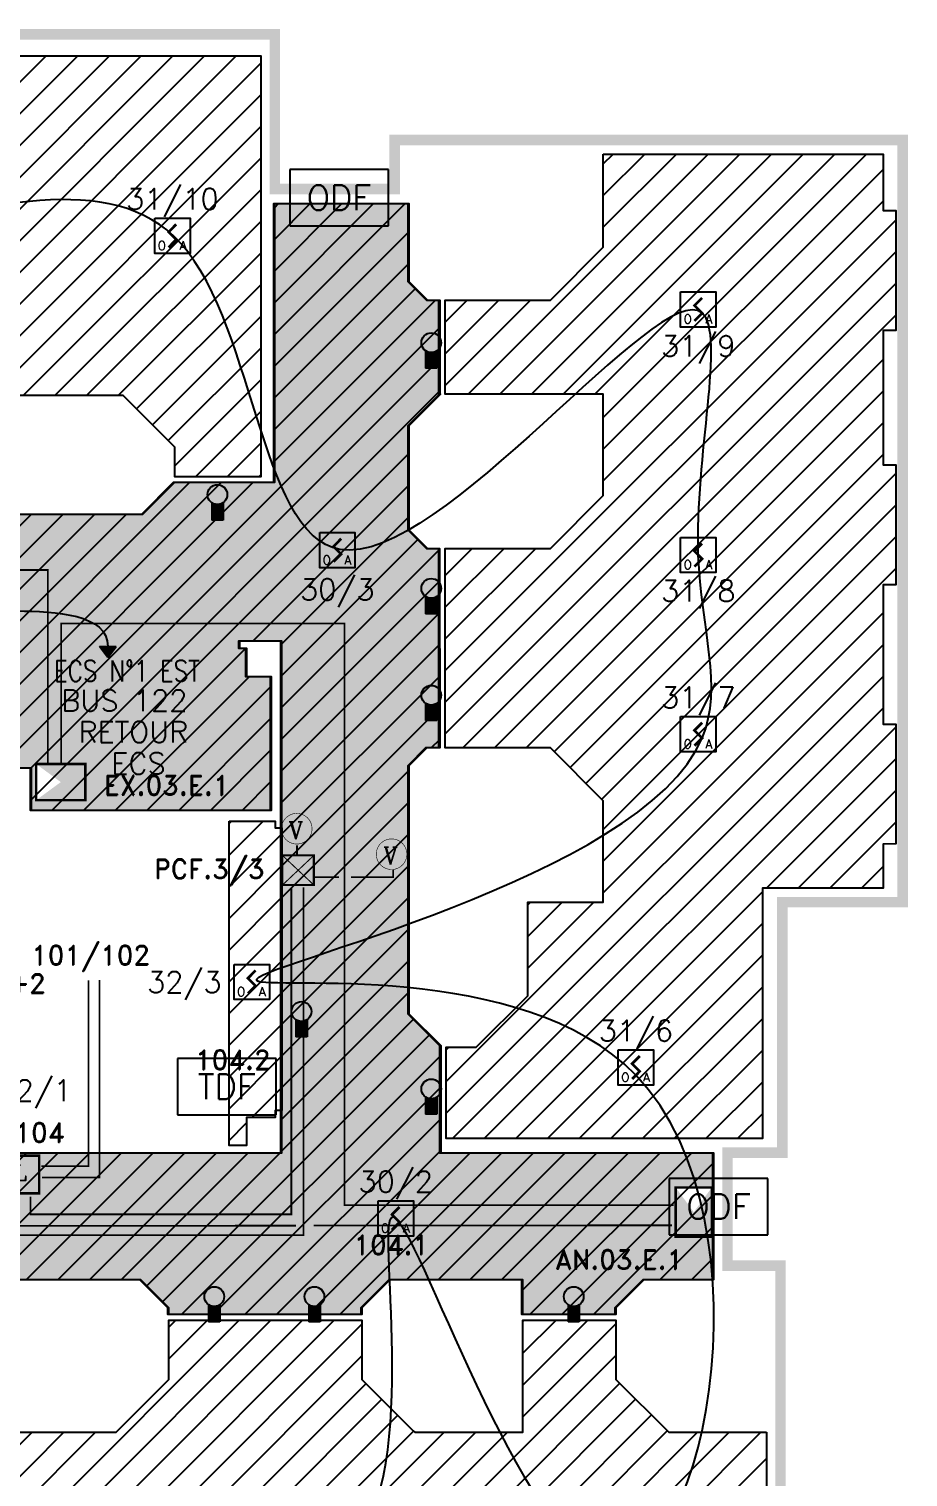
# Model space of a CAD drawing. Header units: millimetres. Extents: x 106.5 to 184.7, y 0.5 to 81.7.
# Drawn here: x 168.15 to 180.61, y 12.41 to 32.93 of the extents above; entities that cross this region are included whole.
import ezdxf
from ezdxf.enums import TextEntityAlignment as Align

# ---------------------------------------------------------------- set-up
doc = ezdxf.new("R2010")
doc.units = ezdxf.units.MM
for name, pattern in [('CACHE2', [4.7625, 3.175, -1.5875]), ('CONTINU', [0]), ('SLD', [0])]:
    doc.linetypes.add(name, pattern=pattern)
for name, color, linetype in [('ATEIS MISE EN SECURITE', 7, 'Continuous'), ('ATEIS ZONES MES', 7, 'Continuous'), ('DESENFUMAGE', 8, 'Continuous'), ('JCC-ADRESSAGE', 6, 'Continuous'), ('JCC-FILERIE SDI', 6, 'Continuous'), ('JCC-INDICATEUR ACTION', 1, 'Continuous'), ('JCC-LOCAUX', 4, 'Continuous'), ('JCC-OPTIQUE_A', 1, 'Continuous'), ('JCC-UAE-SDI', 7, 'Continuous'), ('JCC-ZONING ZDA-ZDM', 5, 'Continuous')]:
    doc.layers.add(name, color=color, linetype=linetype)
doc.styles.add('HELVL', font='ROMAND.SHX')
doc.styles.add('LOCAUX', font='romans.shx', dxfattribs={"width": 0.75})
doc.styles.add('ROMANC', font='romanc')
doc.styles.get("Standard").update_dxf_attribs({"font": 'romans.shx'})
doc.styles.add('TEXTE', font='romans.shx')
pattern_1 = [(45, (114.63628, 6.1839), (-0.2245064, 0.2245064), [])]

# ---------------------------------------------------------------- blocks, each defined once
blk = doc.blocks.new('TDF')
for p, q in [((0.7, 0.4), (-0.7, 0.4)), ((-0.7, 0.4), (-0.7, -0.4)), ((0.7, -0.4), (0.7, 0.4)), ((-0.7, -0.4), (0.7, -0.4))]:
    blk.add_line(p, q)
blk.add_text('TDF', height=0.35).set_placement((0, 0), align=Align.MIDDLE_CENTER)
blk = doc.blocks.new('ODF')
for p, q in [((0.7, 0.4), (-0.7, 0.4)), ((-0.7, 0.4), (-0.7, -0.4)), ((0.7, -0.4), (0.7, 0.4)), ((-0.7, -0.4), (0.7, -0.4))]:
    blk.add_line(p, q)
blk.add_text('ODF', height=0.35).set_placement((0, 0), align=Align.MIDDLE_CENTER)
blk = doc.blocks.new('optique_a')
at = {"layer": 'JCC-OPTIQUE_A', "color": 0}
blk.add_lwpolyline([(-2.5, 2.5), (2.5, 2.5), (2.5, -2.5), (-2.5, -2.5)], close=True, dxfattribs=at)
at = {"layer": 'JCC-OPTIQUE_A', "color": 0, "const_width": 0.385}
blk.add_lwpolyline([(0.54, 1.63), (-0.54, 0.54), (0.54, -0.54), (-0.54, -1.63)], dxfattribs=at)
at = {"layer": 'JCC-ADRESSAGE', "style": 'TEXTE'}
blk.add_attdef('ADRESSE', text='', height=3, dxfattribs=at).set_placement((0, 5), align=Align.MIDDLE)
at = {"layer": 'JCC-LOCAUX', "style": 'LOCAUX', "width": 0.85, "flags": 8}
for p in [(0, 13.75), (0, 11.25), (0, 8.75)]:
    blk.add_attdef('PIECE', text='', height=1.75, dxfattribs=at).set_placement(p, align=Align.MIDDLE)
at = {"layer": 'JCC-OPTIQUE_A', "color": 0}
for s, p in [('O', (-1.5, -2)), ('A', (1.5, -2))]:
    blk.add_text(s, height=1.25, dxfattribs=at).set_placement(p, align=Align.CENTER)
blk = doc.blocks.new('indicateur action')
at = {"layer": 'JCC-INDICATEUR ACTION'}
blk.add_hatch(color=0, dxfattribs=at).paths.add_polyline_path([(0.8, -0.05, -0.315344), (-0.8, -0.05), (-0.8, -2.5), (0.8, -2.5)])
at = {"layer": 'JCC-INDICATEUR ACTION', "color": 0}
for p, q in [((-0.8, -0.05), (-0.8, -2.5)), ((0.8, -0.05), (0.8, -2.5)), ((0.8, -2.5), (-0.8, -2.5))]:
    blk.add_line(p, q, dxfattribs=at)
blk.add_circle((0, 1.1), 1.4, dxfattribs=at)
at = {"layer": 'JCC-ADRESSAGE', "style": 'TEXTE'}
blk.add_attdef('ADRESSE', text='', height=3, dxfattribs=at).set_placement((0, 5), align=Align.MIDDLE)
at = {"layer": 'JCC-LOCAUX', "lineweight": 0, "style": 'LOCAUX', "width": 0.75, "flags": 8}
for p in [(0, 13.75), (0, 11.25), (0, 8.75)]:
    blk.add_attdef('PIECE', text='', height=1.75, dxfattribs=at).set_placement(p, align=Align.MIDDLE)
blk = doc.blocks.new("VOLETS D'AMENEE D'AIR DESENFUMAGE")
at = {"color": 3, "linetype": 'SLD', "const_width": 0.373}
blk.add_lwpolyline([(0, 5.12), (0, 0), (6.97, 0), (6.97, 5.12)], close=True, dxfattribs=at)
at = {"color": 3, "linetype": 'SLD'}
blk.add_solid([(0, 5.12), (0, 0), (6.97, 0), (6.97, 5.12)], dxfattribs=at)
blk = doc.blocks.new("VOLETS D'EXTRACTION DE DESENFUMAGE")
at = {"color": 1, "linetype": 'SLD', "const_width": 0.373}
blk.add_lwpolyline([(0, 5.12), (0, 0), (6.97, 0), (6.97, 5.12)], close=True, dxfattribs=at)
at = {"color": 1, "linetype": 'SLD'}
blk.add_solid([(0, 5.12), (0, 0), (6.97, 0), (6.97, 5.12)], dxfattribs=at)
blk = doc.blocks.new('BOITE DE RACCORDEMENT PCF')
at = {"color": 3, "linetype": 'Continuous', "const_width": 0.02}
blk.add_lwpolyline([(0, 0.275), (0, 0), (0.292, 0), (0.292, 0.275)], close=True, dxfattribs=at)
at = {"color": 3, "linetype": 'Continuous', "const_width": 0.01}
for points in [[(0.292, 0), (0, 0.275)], [(0.292, 0.275), (0, 0)]]:
    blk.add_lwpolyline(points, dxfattribs=at)
blk = doc.blocks.new('VENTOUSE ELECTROMANETIQUE A RUPTURE')
at = {"color": 4, "linetype": 'Continuous', "const_width": 0.00535}
blk.add_lwpolyline([(-0.142, 0, 1), (0.142, 0, 1)], format="xyb", close=True, dxfattribs=at)
at = {"color": 1, "linetype": 'SLD', "style": 'ROMANC'}
blk.add_text('V', height=0.16, dxfattribs=at).set_placement((-0.077, -0.096))
blk = doc.blocks.new('A$C20DD5AA8')
at = {"color": 4, "linetype": 'Continuous', "const_width": 0.364}
blk.add_lwpolyline([(0.18, 5.52), (0.18, 0.18), (10.88, 0.18), (10.88, 5.52)], close=True, dxfattribs=at)
at = {"linetype": 'Continuous', "style": 'ROMANC'}
blk.add_text('MD4L', height=2.183, dxfattribs=at).set_placement((1.13, 2))

msp = doc.modelspace()

# ---------------------------------------------------------------- hatches: boundary and pattern name
at = {"layer": 'ATEIS ZONES MES'}
h = msp.add_hatch(dxfattribs=at)
h.set_pattern_fill('DOTS', color=3, scale=0.1, style=0)
h.set_pattern_definition([(0, (65.53863, 6.18391), (0.079375, 0.15875), [0, -0.15875])])
edge = h.paths.add_edge_path()
edge.add_line((159.065, 16.969), (159.065, 17.009))
edge.add_line((159.065, 17.009), (171.722, 17.009))
edge.add_line((171.722, 17.009), (171.722, 24.259))
edge.add_line((171.722, 24.259), (171.121, 24.259))
edge.add_line((171.121, 24.259), (171.121, 24.159))
edge.add_line((171.121, 24.159), (171.222, 24.159))
edge.add_line((171.222, 24.159), (171.222, 23.759))
edge.add_line((171.222, 23.759), (171.572, 23.759))
edge.add_line((171.572, 23.759), (171.572, 21.859))
edge.add_line((171.572, 21.859), (168.172, 21.859))
edge.add_line((168.172, 21.859), (168.172, 22.459))
edge.add_line((168.172, 22.459), (166.972, 22.459))
edge.add_line((166.972, 22.459), (166.972, 24.259))
edge.add_line((166.972, 24.259), (164.815, 24.259))
edge.add_line((164.815, 24.259), (162.47, 24.259))
edge.add_line((162.47, 24.259), (158.222, 24.259))
edge.add_line((158.222, 24.259), (156.772, 24.259))
edge.add_line((156.772, 24.259), (156.772, 26.509))
edge.add_line((156.772, 26.509), (158.341, 26.509))
edge.add_line((158.341, 26.509), (158.791, 26.059))
edge.add_line((158.791, 26.059), (162.552, 26.059))
edge.add_line((162.552, 26.059), (163.002, 26.509))
edge.add_line((163.002, 26.509), (165.542, 26.509))
edge.add_line((165.542, 26.509), (165.992, 26.059))
edge.add_line((165.992, 26.059), (169.752, 26.059))
edge.add_line((169.752, 26.059), (170.202, 26.509))
edge.add_line((170.202, 26.509), (171.622, 26.509))
edge.add_line((171.622, 26.509), (171.622, 30.459))
edge.add_line((171.622, 30.459), (173.522, 30.459))
edge.add_line((173.522, 30.459), (173.522, 29.357))
edge.add_line((173.522, 29.357), (173.787, 29.092))
edge.add_line((173.787, 29.092), (173.958, 29.092))
edge.add_line((173.958, 29.092), (173.958, 27.759))
edge.add_line((173.958, 27.759), (173.971, 27.759))
edge.add_line((173.971, 27.759), (173.522, 27.309))
edge.add_line((173.522, 27.309), (173.522, 25.837))
edge.add_line((173.522, 25.837), (173.787, 25.572))
edge.add_line((173.787, 25.572), (173.958, 25.572))
edge.add_line((173.958, 25.572), (173.958, 22.745))
edge.add_line((173.958, 22.745), (173.774, 22.745))
edge.add_line((173.774, 22.745), (173.522, 22.493))
edge.add_line((173.522, 22.493), (173.522, 18.977))
edge.add_line((173.522, 18.977), (173.972, 18.527))
edge.add_line((173.972, 18.527), (173.972, 17.009))
edge.add_line((173.972, 17.009), (177.838, 17.009))
edge.add_line((177.838, 17.009), (177.838, 15.209))
edge.add_line((177.838, 15.209), (176.851, 15.209))
edge.add_line((176.851, 15.209), (176.456, 14.813))
edge.add_line((176.456, 14.813), (176.456, 14.715))
edge.add_line((176.456, 14.715), (175.138, 14.715))
edge.add_line((175.138, 14.715), (175.138, 15.209))
edge.add_line((175.138, 15.209), (173.252, 15.209))
edge.add_line((173.252, 15.209), (172.856, 14.813))
edge.add_line((172.856, 14.813), (172.856, 14.724))
edge.add_line((172.856, 14.724), (172.856, 14.715))
edge.add_line((172.856, 14.715), (170.12, 14.715))
edge.add_line((170.12, 14.715), (170.12, 14.813))
edge.add_line((170.12, 14.813), (169.724, 15.209))
edge.add_line((169.724, 15.209), (165.991, 15.209))
edge.add_line((165.991, 15.209), (165.541, 14.759))
edge.add_line((165.541, 14.759), (163.002, 14.759))
edge.add_line((163.002, 14.759), (162.553, 15.209))
edge.add_line((162.553, 15.209), (159.065, 15.209))
edge.add_line((159.065, 15.209), (159.065, 16.969))
at = {"layer": 'JCC-FILERIE SDI'}
msp.add_hatch(color=6, dxfattribs=at).paths.add_polyline_path([(169.27, 24.026), (169.388, 24.183), (169.152, 24.183)])
at = {"layer": 'JCC-ZONING ZDA-ZDM'}
h = msp.add_hatch(dxfattribs=at)
h.set_pattern_fill('ANSI31', color=106, scale=0.1, style=0)
h.set_pattern_definition(pattern_1)
h.paths.add_polyline_path([(157.136, 26.589), (157.136, 32.554), (171.436, 32.554), (171.436, 26.589), (170.217, 26.589), (170.217, 27.009), (169.487, 27.739), (166.286, 27.739), (165.556, 27.009), (165.556, 26.589), (164.337, 26.589), (163.017, 26.589), (163.017, 27.009), (162.287, 27.739), (159.086, 27.739), (158.356, 27.009), (158.356, 26.589)])
h = msp.add_hatch(dxfattribs=at)
h.set_pattern_fill('ANSI31', color=106, scale=0.1, style=0)
h.set_pattern_definition(pattern_1)
edge = h.paths.add_edge_path()
edge.add_line((176.292, 31.159), (180.256, 31.159))
edge.add_line((180.256, 31.159), (180.256, 30.359))
edge.add_line((180.256, 30.359), (180.436, 30.359))
edge.add_line((180.436, 30.359), (180.436, 28.659))
edge.add_line((180.436, 28.659), (180.256, 28.659))
edge.add_line((180.256, 28.659), (180.256, 26.758))
edge.add_line((180.256, 26.758), (180.436, 26.758))
edge.add_line((180.436, 26.758), (180.436, 25.058))
edge.add_line((180.436, 25.058), (180.256, 25.058))
edge.add_line((180.256, 25.058), (180.256, 23.084))
edge.add_line((180.256, 23.084), (180.436, 23.084))
edge.add_line((180.436, 23.084), (180.436, 21.384))
edge.add_line((180.436, 21.384), (180.259, 21.381))
edge.add_line((180.259, 21.381), (180.256, 20.759))
edge.add_line((180.256, 20.759), (178.548, 20.759))
edge.add_line((178.548, 20.759), (178.548, 17.209))
edge.add_line((178.548, 17.209), (174.066, 17.209))
edge.add_line((174.066, 17.209), (174.066, 18.503))
edge.add_line((174.066, 18.503), (174.492, 18.503))
edge.add_line((174.492, 18.503), (175.222, 19.233))
edge.add_line((175.222, 19.233), (175.222, 20.554))
edge.add_line((175.222, 20.554), (175.222, 20.559))
edge.add_line((175.222, 20.559), (176.292, 20.559))
edge.add_line((176.292, 20.559), (176.292, 21.996))
edge.add_line((176.292, 21.996), (175.543, 22.745))
edge.add_line((175.543, 22.745), (174.052, 22.745))
edge.add_line((174.052, 22.745), (174.052, 25.572))
edge.add_line((174.052, 25.572), (175.543, 25.572))
edge.add_line((175.543, 25.572), (176.292, 26.321))
edge.add_line((176.292, 26.321), (176.292, 27.659))
edge.add_line((176.292, 27.659), (176.292, 27.759))
edge.add_line((176.292, 27.759), (174.052, 27.759))
edge.add_line((174.052, 27.759), (174.052, 29.092))
edge.add_line((174.052, 29.092), (175.543, 29.092))
edge.add_line((175.543, 29.092), (176.292, 29.841))
edge.add_line((176.292, 29.841), (176.292, 31.159))
h = msp.add_hatch(dxfattribs=at)
h.set_pattern_fill('ANSI31', color=42, scale=0.1, style=0)
h.set_pattern_definition(pattern_1)
edge = h.paths.add_edge_path()
edge.add_line((159.08, 16.969), (159.08, 17.009))
edge.add_line((159.08, 17.009), (171.736, 17.009))
edge.add_line((171.736, 17.009), (171.736, 24.259))
edge.add_line((171.736, 24.259), (171.136, 24.259))
edge.add_line((171.136, 24.259), (171.136, 24.159))
edge.add_line((171.136, 24.159), (171.236, 24.159))
edge.add_line((171.236, 24.159), (171.236, 23.759))
edge.add_line((171.236, 23.759), (171.586, 23.759))
edge.add_line((171.586, 23.759), (171.586, 21.859))
edge.add_line((171.586, 21.859), (168.186, 21.859))
edge.add_line((168.186, 21.859), (168.186, 22.459))
edge.add_line((168.186, 22.459), (166.986, 22.459))
edge.add_line((166.986, 22.459), (166.986, 24.259))
edge.add_line((166.986, 24.259), (164.829, 24.259))
edge.add_line((164.829, 24.259), (162.484, 24.259))
edge.add_line((162.484, 24.259), (158.236, 24.259))
edge.add_line((158.236, 24.259), (156.786, 24.259))
edge.add_line((156.786, 24.259), (156.786, 26.509))
edge.add_line((156.786, 26.509), (158.356, 26.509))
edge.add_line((158.356, 26.509), (158.806, 26.059))
edge.add_line((158.806, 26.059), (162.567, 26.059))
edge.add_line((162.567, 26.059), (163.017, 26.509))
edge.add_line((163.017, 26.509), (165.556, 26.509))
edge.add_line((165.556, 26.509), (166.006, 26.059))
edge.add_line((166.006, 26.059), (169.767, 26.059))
edge.add_line((169.767, 26.059), (170.217, 26.509))
edge.add_line((170.217, 26.509), (171.636, 26.509))
edge.add_line((171.636, 26.509), (171.636, 30.459))
edge.add_line((171.636, 30.459), (173.536, 30.459))
edge.add_line((173.536, 30.459), (173.536, 29.357))
edge.add_line((173.536, 29.357), (173.802, 29.092))
edge.add_line((173.802, 29.092), (173.973, 29.092))
edge.add_line((173.973, 29.092), (173.973, 27.759))
edge.add_line((173.973, 27.759), (173.986, 27.759))
edge.add_line((173.986, 27.759), (173.536, 27.309))
edge.add_line((173.536, 27.309), (173.536, 25.837))
edge.add_line((173.536, 25.837), (173.802, 25.572))
edge.add_line((173.802, 25.572), (173.972, 25.572))
edge.add_line((173.972, 25.572), (173.973, 22.745))
edge.add_line((173.973, 22.745), (173.789, 22.745))
edge.add_line((173.789, 22.745), (173.536, 22.493))
edge.add_line((173.536, 22.493), (173.537, 18.977))
edge.add_line((173.537, 18.977), (173.987, 18.527))
edge.add_line((173.987, 18.527), (173.987, 17.009))
edge.add_line((173.987, 17.009), (177.852, 17.009))
edge.add_line((177.852, 17.009), (177.852, 15.209))
edge.add_line((177.852, 15.209), (176.866, 15.209))
edge.add_line((176.866, 15.209), (176.471, 14.813))
edge.add_line((176.471, 14.813), (176.471, 14.715))
edge.add_line((176.471, 14.715), (175.153, 14.715))
edge.add_line((175.153, 14.715), (175.153, 15.209))
edge.add_line((175.153, 15.209), (173.266, 15.209))
edge.add_line((173.266, 15.209), (172.871, 14.813))
edge.add_line((172.871, 14.813), (172.871, 14.724))
edge.add_line((172.871, 14.724), (172.871, 14.715))
edge.add_line((172.871, 14.715), (170.135, 14.715))
edge.add_line((170.135, 14.715), (170.134, 14.813))
edge.add_line((170.134, 14.813), (169.739, 15.209))
edge.add_line((169.739, 15.209), (166.006, 15.209))
edge.add_line((166.006, 15.209), (165.556, 14.759))
edge.add_line((165.556, 14.759), (163.017, 14.759))
edge.add_line((163.017, 14.759), (162.567, 15.209))
edge.add_line((162.567, 15.209), (159.08, 15.209))
edge.add_line((159.08, 15.209), (159.08, 16.969))
h = msp.add_hatch(dxfattribs=at)
h.set_pattern_fill('ANSI31', color=3, scale=0.1, style=0)
h.set_pattern_definition([(45, (114.63662, 6.1839), (-0.2245064, 0.2245064), [])])
h.paths.add_polyline_path([(170.987, 21.709), (171.639, 21.709), (171.639, 21.611), (171.737, 21.611), (171.737, 17.607), (171.639, 17.607), (171.639, 17.509), (171.237, 17.509), (171.237, 17.109), (170.987, 17.109)])
h = msp.add_hatch(dxfattribs=at)
h.set_pattern_fill('ANSI31', color=106, scale=0.1, style=0)
h.set_pattern_definition(pattern_1)
h.paths.add_polyline_path([(178.603, 13.048), (178.603, 8.614), (168.022, 8.614), (168.003, 8.614), (168.003, 9.839), (157.136, 9.839), (157.136, 14.679), (158.356, 14.679), (158.356, 14.221), (158.438, 14.139), (159.086, 13.529), (162.287, 13.529), (163.016, 14.259), (163.016, 14.679), (165.556, 14.679), (165.556, 14.259), (166.286, 13.529), (167.803, 13.529), (167.803, 13.048), (168.003, 13.048), (169.386, 13.048), (170.134, 13.797), (170.134, 14.635), (172.871, 14.635), (172.871, 13.797), (173.599, 13.069), (173.62, 13.048), (175.053, 13.048), (175.153, 13.048), (175.153, 14.635), (176.471, 14.635), (176.471, 13.797), (177.22, 13.048)])

# ---------------------------------------------------------------- linework, layer by layer
at = {"layer": 'ATEIS MISE EN SECURITE', "color": 6, "linetype": 'CONTINU', "const_width": 0.025}
for points in [[(168.42, 22.53), (168.42, 25.266), (167.138, 25.266)], [(171.951, 21.364), (171.951, 21.231)], [(172.717, 20.913), (173.312, 20.913), (173.312, 21.015)], [(172.043, 20.771), (172.043, 15.842), (167.89, 15.842)], [(168.175, 16.387), (168.175, 16.136), (171.87, 16.136), (171.87, 20.762)], [(172.206, 20.913), (172.546, 20.913)]]:
    msp.add_lwpolyline(points, dxfattribs=at)
at = {"layer": 'ATEIS MISE EN SECURITE', "color": 3, "linetype": 'CONTINU', "const_width": 0.025}
for points in [[(177.289, 16.265), (172.623, 16.265), (172.623, 23.317), (172.623, 24.507), (168.608, 24.507), (168.608, 22.519)], [(167.975, 16.395), (167.981, 15.972), (171.935, 15.975)], [(172.185, 15.976), (177.265, 15.98)]]:
    msp.add_lwpolyline(points, dxfattribs=at)
at = {"layer": 'ATEIS MISE EN SECURITE', "color": 4, "linetype": 'CACHE2', "ltscale": 0.1, "const_width": 0.025}
msp.add_lwpolyline([(168.328, 16.819), (168.996, 16.819), (168.996, 19.45)], dxfattribs=at)
at = {"layer": 'ATEIS MISE EN SECURITE', "color": 1, "linetype": 'CACHE2', "ltscale": 0.1, "const_width": 0.025}
msp.add_lwpolyline([(168.336, 16.658), (169.15, 16.658), (169.15, 19.458)], dxfattribs=at)
at = {"layer": 'ATEIS ZONES MES', "color": 3}
for points in [[(165.992, 26.059), (169.752, 26.059), (170.202, 26.509), (171.622, 26.509), (171.622, 30.459), (173.522, 30.459), (173.522, 29.357), (173.787, 29.092), (173.958, 29.092), (173.958, 27.759), (173.971, 27.759), (173.522, 27.309), (173.522, 25.837), (173.787, 25.572), (173.958, 25.572), (173.958, 22.745), (173.774, 22.745), (173.522, 22.493), (173.522, 18.977), (173.972, 18.527), (173.972, 17.009), (177.838, 17.009), (177.838, 15.209), (176.851, 15.209), (176.456, 14.813), (176.456, 14.715), (175.138, 14.715), (175.138, 15.209), (173.252, 15.209), (172.856, 14.813), (172.856, 14.724), (172.856, 14.715), (170.12, 14.715), (170.12, 14.813), (169.724, 15.209), (165.991, 15.209)], [(159.065, 17.009), (171.722, 17.009), (171.722, 24.259), (171.121, 24.259), (171.121, 24.159), (171.222, 24.159), (171.222, 23.759), (171.572, 23.759), (171.572, 21.859), (168.172, 21.859), (168.172, 22.459), (166.972, 22.459)]]:
    msp.add_lwpolyline(points, dxfattribs=at)
at = {"layer": 'JCC-FILERIE SDI', "color": 6}
for p, q in [((169.152, 24.183), (169.388, 24.183)), ((169.27, 24.026), (169.152, 24.183)), ((169.152, 24.183), (169.388, 24.183)), ((169.27, 24.026), (169.152, 24.183)), ((169.27, 24.026), (169.388, 24.183)), ((169.27, 24.026), (169.388, 24.183))]:
    msp.add_line(p, q, dxfattribs=at)
at = {"layer": 'JCC-FILERIE SDI', "color": 6, "start_tangent": (0.097794, -0.995207), "end_tangent": (0, -1)}
msp.add_spline([(167.155, 17.786), (163.119, 20.182), (159.116, 18.406), (162.991, 19.583), (164.517, 16.72), (162.703, 18.703), (162.439, 17.422), (163.346, 16.091), (163.213, 12.235), (165.321, 12.157), (170.346, 11.294), (172.63, 11.33), (173.29, 16.09), (176.216, 11.223), (176.754, 18.107), (171.38, 19.448), (177.693, 22.884), (177.638, 25.479), (177.693, 28.906), (172.559, 25.558), (170.204, 29.998), (165.726, 30.034), (162.826, 29.945), (158.437, 29.891), (158.224, 25.841), (158.056, 24.172), (158.115, 22.747), (159.152, 25.698), (160.373, 23.058), (164.223, 25.273), (164.572, 24.523), (166.308, 24.931), (167.2, 24.735), (167.985, 24.686), (169.27, 24.183)], degree=3, dxfattribs=at)
at = {"layer": 'JCC-ZONING ZDA-ZDM', "color": 201, "const_width": 0.15}
msp.add_lwpolyline([(178.803, 8.434), (178.803, 15.409), (178.052, 15.409), (178.052, 17.009), (178.828, 17.009), (178.828, 20.559), (180.536, 20.559), (180.536, 31.359), (173.336, 31.359), (173.336, 30.667), (171.636, 30.667), (171.636, 32.859), (156.936, 32.859), (156.936, 27.259), (156.786, 27.259)], dxfattribs=at)
at = {"layer": 'JCC-ZONING ZDA-ZDM', "color": 106}
for points in [[(157.136, 26.589), (157.136, 32.554), (171.436, 32.554), (171.436, 26.589), (170.217, 26.589), (170.217, 26.589), (170.217, 27.009), (169.487, 27.739), (166.286, 27.739), (165.556, 27.009), (165.556, 26.589), (164.337, 26.589), (163.017, 26.589), (163.017, 27.009), (162.287, 27.739), (159.086, 27.739), (158.356, 27.009), (158.356, 26.589), (157.136, 26.589)], [(176.292, 31.159), (180.256, 31.159), (180.256, 30.359), (180.436, 30.359), (180.436, 28.659), (180.256, 28.659), (180.256, 26.758), (180.436, 26.758), (180.436, 25.058), (180.256, 25.058), (180.256, 23.084), (180.436, 23.084), (180.436, 21.384), (180.259, 21.381), (180.256, 20.759), (178.548, 20.759), (178.548, 17.209), (174.066, 17.209), (174.066, 18.503), (174.492, 18.503), (175.222, 19.233), (175.222, 20.554), (175.222, 20.559), (176.292, 20.559), (176.292, 21.996), (175.543, 22.745), (174.052, 22.745), (174.052, 25.572), (175.543, 25.572), (176.292, 26.321), (176.292, 27.659), (176.292, 27.759), (174.052, 27.759), (174.052, 29.092), (175.543, 29.092), (176.292, 29.841), (176.292, 31.159)], [(168.003, 13.048), (169.386, 13.048), (170.134, 13.797), (170.134, 14.635), (172.871, 14.635), (172.871, 13.797), (173.599, 13.069), (173.62, 13.048), (175.053, 13.048), (175.153, 13.048), (175.153, 14.635), (176.471, 14.635), (176.471, 13.797), (177.22, 13.048), (178.603, 13.048)], [(178.603, 13.048), (178.603, 8.614)]]:
    msp.add_lwpolyline(points, dxfattribs=at)
at = {"layer": 'JCC-ZONING ZDA-ZDM', "color": 42}
for points in [[(166.006, 26.059), (169.767, 26.059), (170.217, 26.509), (171.636, 26.509), (171.636, 30.459), (173.536, 30.459), (173.536, 29.357), (173.802, 29.092), (173.973, 29.092), (173.973, 27.759), (173.986, 27.759), (173.536, 27.309), (173.536, 25.837), (173.802, 25.572), (173.972, 25.572), (173.973, 22.745), (173.789, 22.745), (173.536, 22.493), (173.537, 18.977), (173.987, 18.527), (173.987, 17.009), (177.852, 17.009), (177.852, 15.209), (176.866, 15.209), (176.471, 14.813), (176.471, 14.715), (175.153, 14.715), (175.153, 15.209), (173.266, 15.209), (172.871, 14.813), (172.871, 14.724), (172.871, 14.715), (170.135, 14.715), (170.134, 14.813), (169.739, 15.209), (166.006, 15.209)], [(159.08, 17.009), (171.736, 17.009), (171.736, 24.259), (171.136, 24.259), (171.136, 24.159), (171.236, 24.159), (171.236, 23.759), (171.586, 23.759), (171.586, 21.859), (168.186, 21.859), (168.186, 22.459), (166.986, 22.459)]]:
    msp.add_lwpolyline(points, dxfattribs=at)
at = {"layer": 'JCC-ZONING ZDA-ZDM', "color": 3}
msp.add_lwpolyline([(170.987, 21.709), (171.639, 21.709), (171.639, 21.611), (171.737, 21.611), (171.737, 17.607), (171.639, 17.607), (171.639, 17.509), (171.237, 17.509), (171.237, 17.109), (170.987, 17.109), (170.987, 21.709)], dxfattribs=at)

# ---------------------------------------------------------------- block references
at = {"layer": 'ATEIS MISE EN SECURITE', "linetype": 'Continuous'}
for name, p, xscale, yscale, zscale in [("VOLETS D'EXTRACTION DE DESENFUMAGE", (168.254, 22.005), 0.1, 0.1, 0.1), ('VENTOUSE ELECTROMANETIQUE A RUPTURE', (171.947, 21.6), 1.5274875, 1.5274875, 1.5274875), ('VENTOUSE ELECTROMANETIQUE A RUPTURE', (173.291, 21.239), 1.5274875, 1.5274875, 1.5274875), ('BOITE DE RACCORDEMENT PCF', (171.744, 20.802), 1.5274875, 1.5274875, 1.5274875)]:
    msp.add_blockref(name, p, dxfattribs=dict(at, xscale=xscale, yscale=yscale, zscale=zscale))
at = {"layer": 'ATEIS MISE EN SECURITE', "color": 0, "xscale": 0.1, "yscale": 0.1, "zscale": 0.1}
msp.add_blockref('A$C20DD5AA8', (167.208, 16.415), dxfattribs=at)
at = {"layer": 'ATEIS MISE EN SECURITE', "linetype": 'Continuous', "xscale": 0.1, "yscale": 0.1, "zscale": 0.1, "rotation": 270}
msp.add_blockref("VOLETS D'AMENEE D'AIR DESENFUMAGE", (177.318, 16.516), dxfattribs=at)
at = {"layer": 'DESENFUMAGE'}
for name, p in [('ODF', (172.547, 30.543)), ('TDF', (170.956, 17.945)), ('ODF', (177.926, 16.245))]:
    msp.add_blockref(name, p, dxfattribs=at)
at = {"layer": 'JCC-INDICATEUR ACTION', "lineweight": 0, "xscale": 0.1000000000000014, "yscale": 0.1000000000000014}
for p in [(173.853, 28.377), (170.822, 26.225), (173.853, 24.896), (173.853, 23.382), (172.014, 18.9), (173.853, 17.803), (170.778, 14.86), (172.198, 14.86), (175.872, 14.86)]:
    msp.add_blockref('indicateur action', p, dxfattribs=at)
at = {"layer": 'JCC-OPTIQUE_A', "lineweight": 0}
for p, xscale, yscale, values in [((170.185, 30.002), 0.1000000000000014, 0.1000000000000014, {'ADRESSE': '31/10'}), ((177.638, 22.939), 0.1000000000000014, 0.1000000000000014, {'ADRESSE': '31/7'}), ((176.754, 18.216), 0.1000000000000014, 0.1000000000000014, {'ADRESSE': '31/6'}), ((173.35, 16.077), 0.09999999999999432, 0.09999999999999432, {'ADRESSE': '30/2'})]:
    msp.add_blockref('optique_a', p, dxfattribs=dict(at, xscale=xscale, yscale=yscale)).add_auto_attribs(values)
ref = msp.add_blockref('optique_a', (177.638, 28.96), dxfattribs=dict(at, xscale=0.1000000000000014, yscale=0.1000000000000014))
ref.add_attrib('ADRESSE', '31/9', dxfattribs={"layer": 'JCC-ADRESSAGE', "height": 0.3, "style": 'TEXTE'}).set_placement((177.638, 28.42), align=Align.MIDDLE)
ref = msp.add_blockref('optique_a', (172.522, 25.546), dxfattribs=dict(at, xscale=0.09999999999999432, yscale=0.09999999999999432))
ref.add_attrib('ADRESSE', '30/3', dxfattribs={"layer": 'JCC-ADRESSAGE', "height": 0.3, "style": 'TEXTE'}).set_placement((172.522, 24.969), align=Align.MIDDLE)
ref = msp.add_blockref('optique_a', (177.638, 25.479), dxfattribs=dict(at, xscale=0.1000000000000014, yscale=0.1000000000000014))
ref.add_attrib('ADRESSE', '31/8', dxfattribs={"layer": 'JCC-ADRESSAGE', "height": 0.3, "style": 'TEXTE'}).set_placement((177.638, 24.949), align=Align.MIDDLE)
ref = msp.add_blockref('optique_a', (171.309, 19.428), dxfattribs=dict(at, xscale=0.1000000000000014, yscale=0.1000000000000014))
ref.add_attrib('ADRESSE', '32/3', dxfattribs={"layer": 'JCC-ADRESSAGE', "height": 0.3, "style": 'TEXTE'}).set_placement((170.354, 19.404), align=Align.MIDDLE)
ref = msp.add_blockref('optique_a', (167.305, 18.036), dxfattribs=dict(at, xscale=0.1000000000000014, yscale=0.1000000000000014))
ref.add_attrib('ADRESSE', '32/1', dxfattribs={"layer": 'JCC-ADRESSAGE', "height": 0.3, "style": 'TEXTE'}).set_placement((168.232, 17.869), align=Align.MIDDLE)

# ---------------------------------------------------------------- texts
at = {"layer": 'ATEIS MISE EN SECURITE', "color": 0, "style": 'HELVL'}
for s, height, p in [('EX.03.E.1', 0.2749, (169.215, 22.078)), ('PCF.3/3', 0.2749, (169.925, 20.893)), ('Depuis 101/102', 0.27495, (166.757, 19.671)), ('niv. R+2', 0.2749, (166.775, 19.269)), ('104.2', 0.2749, (170.505, 18.189)), ('103/104', 0.2749, (166.969, 17.158)), ('104.1', 0.2749, (172.751, 15.566)), ('AN.03.E.1', 0.2749, (175.611, 15.357))]:
    msp.add_text(s, height=height, dxfattribs=at).set_placement(p)
at = {"layer": 'JCC-FILERIE SDI', "color": 6}
for s, p in [('BUS 122', (168.61, 23.266)), ('RETOUR', (168.853, 22.82)), ('ECS', (169.317, 22.374))]:
    msp.add_text(s, height=0.3, dxfattribs=at).set_placement(p)
at = {"layer": 'JCC-UAE-SDI', "color": 6, "width": 0.8}
msp.add_text('ECS N°1 EST', height=0.3, dxfattribs=at).set_placement((168.506, 23.686))

doc.saveas('drawing.dxf')
